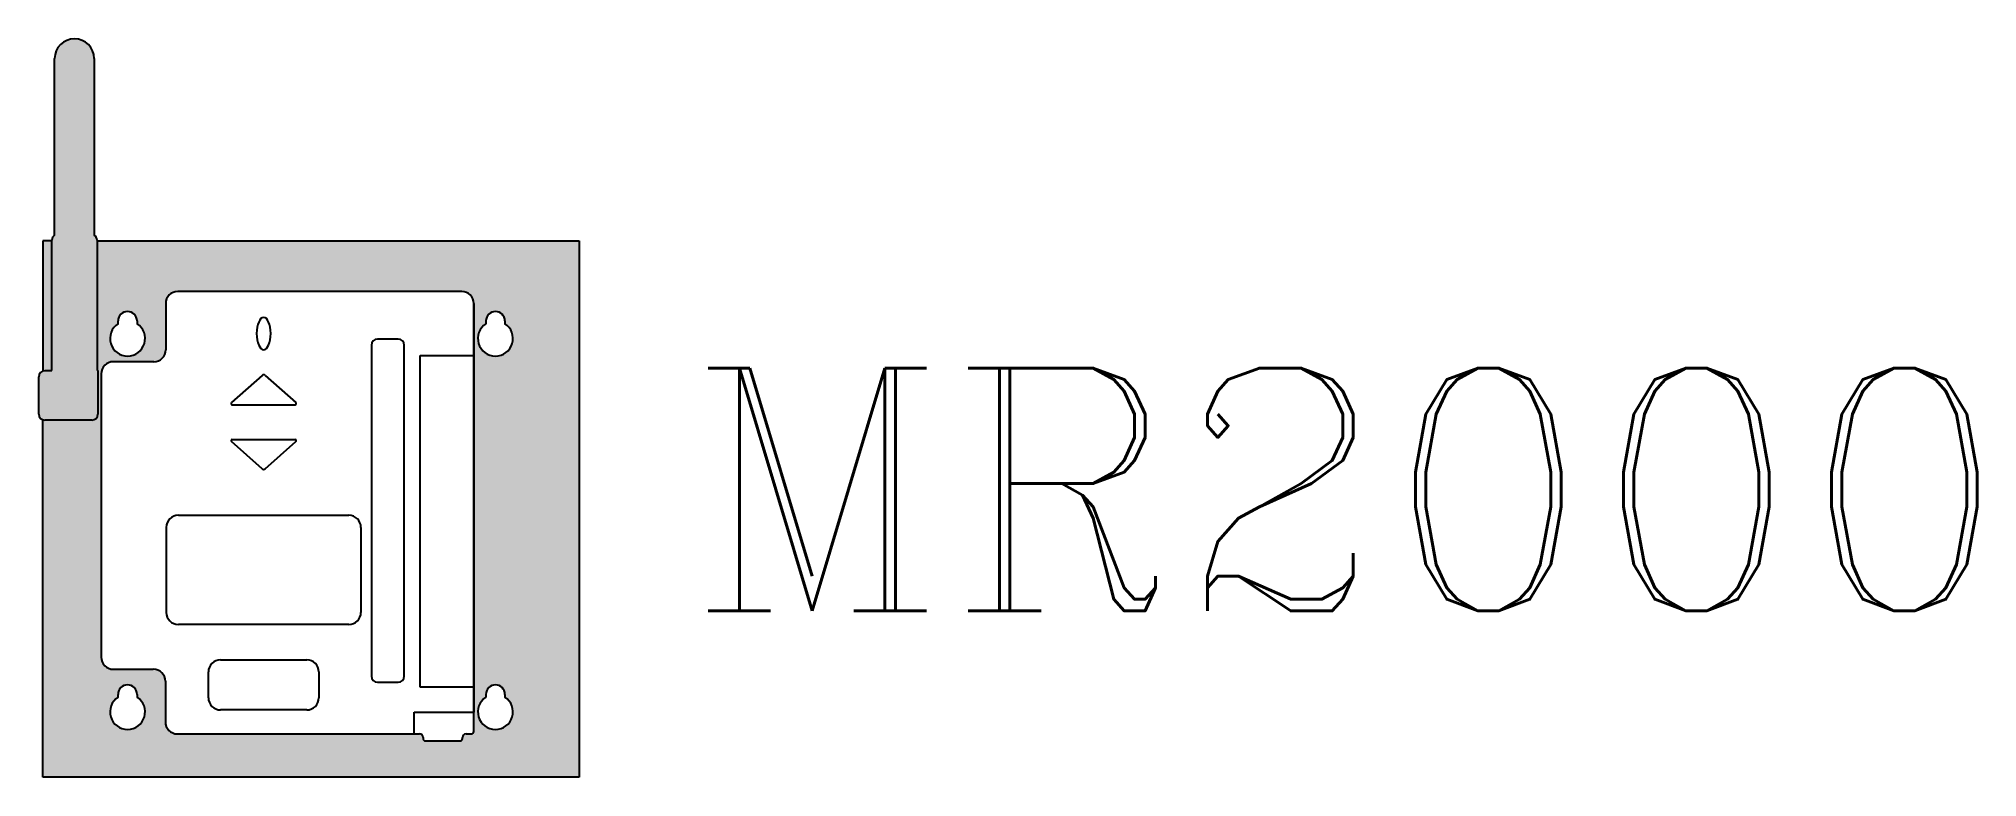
# Model space of a CAD drawing. Header units: inches. Extents: x -4.3 to 25.6, y -1.4 to 10.
import ezdxf

# ---------------------------------------------------------------- set-up
doc = ezdxf.new("R2010")
doc.units = ezdxf.units.IN
doc.header["$LTSCALE"] = 48
doc.header["$MEASUREMENT"] = 0

msp = doc.modelspace()

# ---------------------------------------------------------------- hatches: boundary and pattern name
h = msp.add_hatch(color=256)
h.paths.add_polyline_path([(4.02, 6.859), (-3.427, 6.859), (-3.427, 4.853), (-3.414, 4.853), (-3.414, 4.182, -0.414214), (-3.507, 4.089), (-4.235, 4.089, -0.089914), (-4.267, 4.095), (-4.267, -1.425), (4.02, -1.425)])
h.paths.add_polyline_path([(2.393, -0.423), (2.393, -0.72, -0.414214), (2.356, -0.757), (2.274, -0.757, 0.414214), (2.219, -0.813), (2.219, -0.827, -0.414214), (2.182, -0.864), (1.648, -0.864, -0.414214), (1.611, -0.827), (1.611, -0.812, 0.414214), (1.556, -0.757), (-2.186, -0.757, -0.414214), (-2.372, -0.571), (-2.372, 0.057, 0.414214), (-2.558, 0.242), (-3.178, 0.242, -0.414214), (-3.364, 0.428), (-3.364, 2.799), (-3.364, 4.805, -0.414214), (-3.178, 4.99), (-2.552, 4.99, 0.414214), (-2.366, 5.176), (-2.366, 5.89, -0.414214), (-2.181, 6.075), (2.207, 6.075, -0.414214), (2.393, 5.89)], flags=16)
h.paths.add_polyline_path([(2.58, 5.576), (2.58, 5.62, -1), (2.875, 5.62), (2.875, 5.576, -3.379802)], flags=16)
h.paths.add_polyline_path([(2.875, -0.146), (2.875, -0.19, -3.379802), (2.58, -0.19), (2.58, -0.146, -1)], flags=16)
h.paths.add_polyline_path([(-3.104, 5.576), (-3.104, 5.62, -1), (-2.809, 5.62), (-2.809, 5.576, -3.379802)], flags=16)
h.paths.add_polyline_path([(-2.809, -0.146), (-2.809, -0.19, -3.379802), (-3.104, -0.19), (-3.104, -0.146, -1)], flags=16)
h.paths.add_polyline_path([(-4.126, 6.859), (-4.267, 6.859), (-4.267, 4.847, -0.089914), (-4.235, 4.853), (-4.126, 4.853)], flags=17)
h.paths.add_polyline_path([(-3.427, 6.868, 0.258331), (-3.471, 6.947), (-3.471, 9.672, 1), (-4.083, 9.672), (-4.083, 6.947, 0.285545), (-4.126, 6.859), (-4.126, 6.859), (-4.126, 4.853), (-4.235, 4.853, 0.414214), (-4.328, 4.76), (-4.328, 4.182, 0.414214), (-4.235, 4.089), (-3.507, 4.089, 0.414214), (-3.414, 4.182), (-3.414, 4.853), (-3.427, 4.853)])

# ---------------------------------------------------------------- linework, layer by layer
for p, q in [((-4.083, 6.947), (-4.083, 9.672)), ((-3.471, 9.672), (-3.471, 6.947)), ((-4.126, 6.859), (-4.267, 6.859)), ((-4.267, 6.859), (-4.267, 4.847)), ((-4.126, 4.853), (-4.126, 6.868)), ((-3.427, 6.868), (-3.427, 4.853)), ((-3.427, 6.859), (4.02, 6.859)), ((4.02, 6.859), (4.02, -1.425)), ((2.207, 6.075), (-2.181, 6.075)), ((-2.366, 5.89), (-2.366, 5.176)), ((2.393, -0.72), (2.393, 5.89)), ((2.393, 5.89), (2.393, -0.423)), ((-3.104, 5.62), (-3.104, 5.576)), ((-2.809, 5.62), (-2.809, 5.576)), ((2.58, 5.62), (2.58, 5.576)), ((2.875, 5.62), (2.875, 5.576)), ((0.812, 5.247), (0.812, 0.133)), ((1.227, 5.34), (0.905, 5.34)), ((1.32, 0.133), (1.32, 5.247)), ((-4.235, 4.853), (-4.126, 4.853)), ((-3.427, 4.853), (-3.414, 4.853)), ((-3.414, 4.853), (-3.414, 4.182)), ((-3.364, 4.805), (-3.364, 2.799)), ((-2.552, 4.99), (-3.178, 4.99)), ((1.565, -0.037), (1.565, 5.089)), ((1.565, 5.089), (1.853, 5.089)), ((1.853, 5.089), (2.393, 5.089)), ((-4.328, 4.182), (-4.328, 4.76)), ((-0.878, 4.78), (-1.351, 4.36)), ((-0.828, 4.78), (-0.355, 4.36)), ((-1.339, 4.327), (-0.367, 4.327)), ((-4.267, -1.425), (-4.267, 4.095)), ((-3.507, 4.089), (-4.235, 4.089)), ((-0.878, 3.338), (-1.351, 3.757)), ((-1.339, 3.79), (-0.367, 3.79)), ((-0.828, 3.338), (-0.355, 3.757)), ((-3.364, 2.799), (-3.364, 0.428)), ((-2.356, 1.12), (-2.356, 2.433)), ((-2.171, 2.619), (0.464, 2.619)), ((0.65, 2.433), (0.65, 1.12)), ((0.464, 0.934), (-2.171, 0.934)), ((-1.521, 0.386), (-0.186, 0.386)), ((-3.178, 0.242), (-2.558, 0.242)), ((-2.372, 0.057), (-2.372, -0.571)), ((-1.706, -0.2), (-1.706, 0.2)), ((0, 0.2), (0, -0.2)), ((0.905, 0.041), (1.227, 0.041)), ((-3.104, -0.146), (-3.104, -0.19)), ((-2.809, -0.146), (-2.809, -0.19)), ((2.393, -0.037), (1.565, -0.037)), ((2.58, -0.146), (2.58, -0.19)), ((2.875, -0.146), (2.875, -0.19)), ((-0.186, -0.386), (-1.521, -0.386)), ((1.471, -0.757), (1.471, -0.423)), ((1.471, -0.423), (2.393, -0.423)), ((-2.186, -0.757), (1.556, -0.757)), ((1.611, -0.812), (1.611, -0.827)), ((1.648, -0.864), (2.182, -0.864)), ((2.219, -0.827), (2.219, -0.813)), ((2.274, -0.757), (2.356, -0.757)), ((4.02, -1.425), (-4.267, -1.425))]:
    msp.add_line(p, q)
for centre, radius, start, end in [((-3.777, 9.672), 0.306, 0, 180), ((-4.033, 6.868), 0.0928, 122.0615, 180), ((-3.52, 6.868), 0.0928, 360, 57.9385), ((-2.181, 5.89), 0.186, 90, 180), ((2.207, 5.89), 0.186, 0, 90), ((-2.956, 5.62), 0.147, 0, 180), ((2.728, 5.62), 0.147, 0, 180), ((-2.956, 5.349), 0.271, 122.9644, 57.0356), ((2.728, 5.349), 0.271, 122.9644, 57.0356), ((-2.552, 5.176), 0.186, 270, 0), ((0.905, 5.247), 0.0928, 90, 180), ((1.227, 5.247), 0.0928, 360, 90), ((-4.235, 4.76), 0.0928, 90, 180), ((-3.178, 4.805), 0.186, 90, 180), ((-0.853, 4.752), 0.0371, 48.4559, 131.5441), ((-1.339, 4.346), 0.0186, 131.5441, 270), ((-0.367, 4.346), 0.0186, 270, 48.4559), ((-4.235, 4.182), 0.0928, 180, 270), ((-3.507, 4.182), 0.0928, 270, 0), ((-1.339, 3.771), 0.0186, 90, 228.4559), ((-0.367, 3.771), 0.0186, 311.5441, 90), ((-0.853, 3.365), 0.0371, 228.4559, 311.5441), ((-2.171, 2.433), 0.186, 90, 180), ((0.464, 2.433), 0.186, 360, 90), ((-2.171, 1.12), 0.186, 180, 270), ((0.464, 1.12), 0.186, 270, 0), ((-3.178, 0.428), 0.186, 180, 270), ((-1.521, 0.2), 0.186, 90, 180), ((-0.186, 0.2), 0.186, 360, 90), ((-2.956, -0.146), 0.147, 0, 180), ((-2.558, 0.057), 0.186, 360, 90), ((0.905, 0.133), 0.0928, 180, 270), ((1.227, 0.133), 0.0928, 270, 0), ((2.728, -0.146), 0.147, 0, 180), ((-2.956, -0.417), 0.271, 122.9644, 57.0356), ((-1.521, -0.2), 0.186, 180, 270), ((-0.186, -0.2), 0.186, 270, 0), ((2.728, -0.417), 0.271, 122.9644, 57.0356), ((-2.186, -0.571), 0.186, 180, 270), ((1.556, -0.812), 0.0557, 0, 90), ((1.648, -0.827), 0.0371, 180, 270), ((2.182, -0.827), 0.0371, 270, 0), ((2.274, -0.813), 0.0557, 90, 180), ((2.356, -0.72), 0.0371, 270, 0)]:
    msp.add_arc(centre, radius, start, end)
at = {"extrusion": (0, 0, -1)}
msp.add_ellipse((-0.853, 5.426), major_axis=(0, 0.25), ratio=0.436053, dxfattribs=at)

# ---------------------------------------------------------------- texts
at = {"insert": (5.693, 4.894), "char_height": 3.75, "width": 10.65286, "attachment_point": 1}
msp.add_mtext('{\\Fcomplex|c0;MR2000}', dxfattribs=at)

doc.saveas('drawing.dxf')
